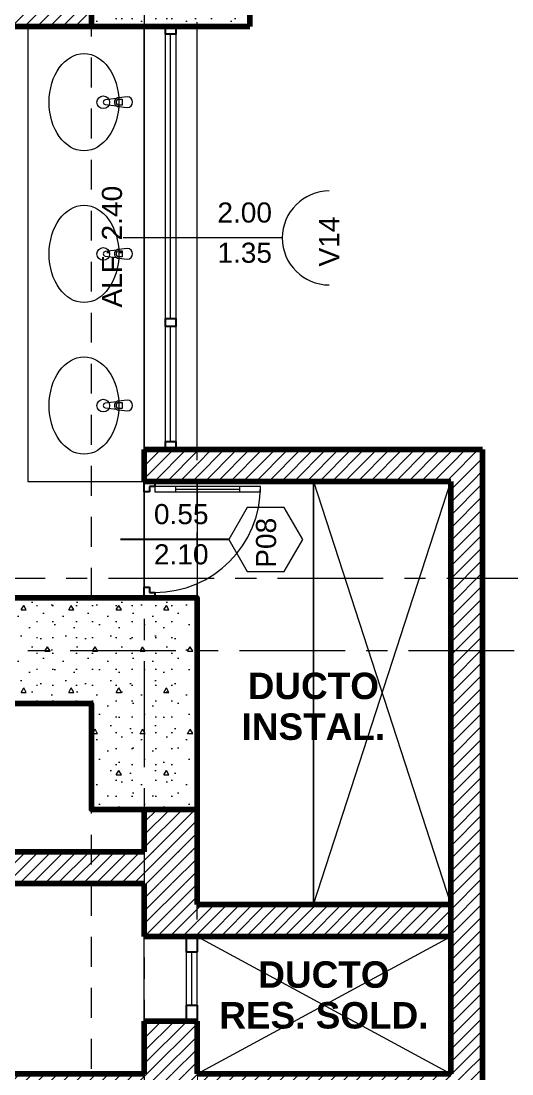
# Model space of a CAD drawing. Header units: inches. Extents: x -38 to 5698, y -33 to 92.
# Drawn here: x 328.237 to 330.56, y 15.15 to 20.125 of the extents above; entities that cross this region are included whole.
import ezdxf

# ---------------------------------------------------------------- set-up
doc = ezdxf.new("R2010")
doc.units = ezdxf.units.IN
doc.header["$MEASUREMENT"] = 0
doc.set_wipeout_variables(frame=1)
for name, pattern in [('ACAD_ISO04W100', [30, 24, -3, 0, -3]), ('Hidden Line', [0.195611, 0.141111, -0.0545]), ('Punto & Raya', [0.65, 0.5, -0.075, 0, -0.075]), ('Wipeout_Contour', [1, 0, -1])]:
    doc.linetypes.add(name, pattern=pattern)
for name, color, linetype in [('02 _ ARQ _ ALB _ Ejes Generales', 7, 'Continuous'), ('02 _ ARQ _ ZON _ Espacio.3D', 7, 'Continuous'), ('08 _ STR _ EXT _ 06 Columnas', 7, 'Continuous'), ('08 _ STR _ EXT _ 06 Elementos de Fachada', 7, 'Continuous'), ('08 _ STR _ EXT _ 07 Losa Aligerada', 7, 'Continuous'), ('08 _ STR _ EXT _ 09 Vigas', 7, 'Continuous'), ('Dibujo 2D - General', 7, 'Continuous'), ('Estructura - 04 MURO', 7, 'Continuous'), ('Interior - Sanitarios', 7, 'Continuous'), ('Marcador - Secciones', 251, 'Continuous'), ('Notas - Textos', 7, 'Continuous')]:
    doc.layers.add(name, color=color, linetype=linetype)
doc.styles.add('Estilo_Generado_4', font='swisse.ttf')
doc.styles.add('Estilo_Generado_8', font='arialbd.ttf')
pattern_1 = [(0, (277.50004, 6e-09), (0, 0.3897114), [0.024375, -0.200625]), (0, (277.61254, 0.19486), (0, 0.3897114), [0.024375, -0.200625]), (60, (277.50004, 6e-09), (-0.3375, 0.1948557), [0.024375, -0.200625]), (60, (277.72504, 6e-09), (-0.3375, 0.1948557), [0.024375, -0.200625]), (120, (277.5244, 6e-09), (0.3375, 0.1948557), [0.024375, -0.200625]), (120, (277.7494, 6e-09), (0.3375, 0.1948557), [0.024375, -0.200625]), (0, (277.50004, 0.0375), (0, 0.075), [0, -0.075, 0, -0.1125]), (45, (277.53754, 0.0375), (-0.05303301, 0.05303301), [0, -0.05625, 0, -0.09375])]
pattern_2 = [(45, (277.50004, 6e-09), (-0.030052038, 0.030052038), [])]

msp = doc.modelspace()

# ---------------------------------------------------------------- hatches: boundary and pattern name
at = {"layer": '08 _ STR _ EXT _ 06 Elementos de Fachada', "linetype": 'Continuous', "lineweight": 9}
h = msp.add_hatch(dxfattribs=at)
h.set_pattern_fill('HORMIGÓN_EN_MASA_0002', color=250, style=0, pattern_type=2)
h.set_pattern_definition(pattern_1)
h.paths.add_polyline_path([(329.07, 20.1), (329.32, 20.1), (329.32, 20.35), (329.07, 20.35)])
at = {"layer": 'Estructura - 04 MURO', "linetype": 'Continuous', "lineweight": 5}
h = msp.add_hatch(dxfattribs=at)
h.set_pattern_fill('LADRILLO_COMÚN_0002', color=252, style=0, pattern_type=2)
h.set_pattern_definition(pattern_2)
h.paths.add_polyline_path([(330.27, 14.9999), (330.42, 14.9999), (330.27, 15.1499)])
h = msp.add_hatch(dxfattribs=at)
h.set_pattern_fill('LADRILLO_COMÚN_0002', color=252, style=0, pattern_type=2)
h.set_pattern_definition(pattern_2)
h.paths.add_polyline_path([(330.27, 15.1499), (330.42, 14.9999), (330.42, 15.1499)])

# ---------------------------------------------------------------- linework, layer by layer
at = {"layer": '02 _ ARQ _ ZON _ Espacio.3D', "color": 9, "linetype": 'Continuous', "lineweight": 5, "flags": 128}
for points in [[(325.47, 20.1), (325.47, 17.2499), (326.795, 17.2499), (326.795, 17.0999), (325.82, 17.0999), (325.82, 16.1999), (328.82, 16.1999), (328.82, 16.4), (328.57, 16.4), (328.57, 16.9), (328.07, 16.9), (328.07, 17.4), (328.82, 17.4), (328.82, 20.1)], [(325.97, 15.1499), (328.8199, 15.1499), (328.82, 16.0499), (325.82, 16.0499), (325.82, 15.3499), (325.97, 15.3499)]]:
    msp.add_lwpolyline(points, close=True, dxfattribs=at)
at = {"layer": '08 _ STR _ EXT _ 06 Columnas', "color": 7, "linetype": 'Continuous', "lineweight": 80, "flags": 128}
msp.add_lwpolyline([(329.07, 20.1), (329.07, 20.1)], dxfattribs=at)
at = {"layer": '08 _ STR _ EXT _ 06 Elementos de Fachada', "color": 7, "linetype": 'Continuous', "lineweight": 80, "flags": 128}
for points in [[(329.32, 20.1), (329.32, 20.35)], [(329.07, 20.1), (329.32, 20.1)]]:
    msp.add_lwpolyline(points, dxfattribs=at)
at = {"layer": '08 _ STR _ EXT _ 07 Losa Aligerada', "color": 254, "linetype": 'Continuous', "lineweight": 18, "flags": 128}
for points in [[(330.42, 18.1001), (329.07, 18.1001), (329.07, 15.7999), (330.27, 15.7999), (330.27, 15.1499), (329.07, 15.1499), (329.07, 14.9999), (330.42, 14.9999)], [(329.62, 17.9499), (330.27, 17.9499), (330.27, 15.9499), (329.62, 15.9499)]]:
    msp.add_lwpolyline(points, close=True, dxfattribs=at)
at = {"layer": '08 _ STR _ EXT _ 09 Vigas', "color": 251, "linetype": 'Hidden Line', "lineweight": 13}
for p, q in [((322.07, 17.4), (328.57, 17.4)), ((322.07, 16.9), (328.57, 16.9))]:
    msp.add_line(p, q, dxfattribs=at)
at = {"layer": 'Estructura - 04 MURO', "color": 7, "linetype": 'Continuous', "lineweight": 80}
for p, q in [((329.07, 20.1), (328.82, 20.1)), ((328.82, 17.4), (328.97, 17.4))]:
    msp.add_line(p, q, dxfattribs=at)
at = {"layer": 'Estructura - 04 MURO', "color": 165, "linetype": 'Continuous', "lineweight": 25}
for p, q in [((328.92, 20.0625), (328.92, 20.1)), ((328.97, 20.1), (328.97, 20.0625)), ((328.97, 20.0625), (328.92, 20.0625)), ((328.92, 18.6813), (328.92, 18.7188)), ((328.92, 18.7188), (328.97, 18.7188)), ((328.97, 18.7188), (328.97, 18.6813)), ((328.97, 18.6813), (328.92, 18.6813)), ((328.92, 18.1376), (328.97, 18.1376)), ((328.87, 17.9251), (328.845, 17.9251)), ((328.845, 17.9251), (328.845, 17.9001)), ((328.845, 17.9001), (328.82, 17.9001)), ((328.82, 17.45), (328.845, 17.45)), ((328.82, 17.4), (328.82, 17.45)), ((328.845, 17.45), (328.845, 17.425)), ((328.845, 17.425), (328.87, 17.425)), ((328.87, 17.425), (328.87, 17.4)), ((328.87, 17.4), (328.82, 17.4)), ((329.07, 15.7249), (329.02, 15.7249)), ((329.0199, 15.4749), (329.0699, 15.4749))]:
    msp.add_line(p, q, dxfattribs=at)
at = {"layer": 'Estructura - 04 MURO', "color": 165, "linetype": 'Continuous', "lineweight": 15}
for p, q in [((328.92, 18.7188), (328.92, 20.0625)), ((328.945, 18.7188), (328.945, 20.0625)), ((328.97, 20.0625), (328.97, 18.7188)), ((329.4731, 19.1), (328.72, 19.1)), ((328.92, 18.1376), (328.92, 18.6813)), ((328.945, 18.1376), (328.945, 18.6813)), ((328.97, 18.6813), (328.97, 18.1376)), ((329.3701, 17.9251), (328.87, 17.9251)), ((328.87, 17.9251), (328.87, 17.9001)), ((328.97, 17.9001), (328.97, 17.9251)), ((329.2701, 17.9251), (329.2701, 17.9001)), ((329.3701, 17.9001), (329.3701, 17.9251)), ((328.87, 17.9001), (329.3701, 17.9001)), ((329.0199, 15.4749), (329.02, 15.7249)), ((329.0449, 15.4749), (329.045, 15.7249))]:
    msp.add_line(p, q, dxfattribs=at)
at = {"layer": 'Estructura - 04 MURO', "color": 152, "linetype": 'Continuous', "lineweight": 25}
msp.add_line((329.22, 17.675), (328.7075, 17.675), dxfattribs=at)
at = {"layer": 'Estructura - 04 MURO', "color": 251, "linetype": 'Continuous', "lineweight": 13, "flags": 128}
msp.add_lwpolyline([(329.695, 19.322, 1), (329.695, 18.8781)], format="xyb", dxfattribs=at)
at = {"layer": 'Estructura - 04 MURO', "color": 165, "linetype": 'Continuous', "lineweight": 15, "flags": 128}
msp.add_lwpolyline([(328.97, 17.9126), (329.2701, 17.9126)], dxfattribs=at)
at = {"layer": 'Estructura - 04 MURO', "color": 251, "linetype": 'Continuous', "lineweight": 13, "flags": 128}
msp.add_lwpolyline([(329.57, 17.675), (329.4825, 17.8266), (329.3075, 17.8266), (329.22, 17.675), (329.3075, 17.5235), (329.4825, 17.5235)], close=True, dxfattribs=at)
at = {"layer": 'Estructura - 04 MURO', "color": 175, "linetype": 'Continuous', "lineweight": 15}
msp.add_arc((328.87, 17.9251), 0.5001, 270, 0, dxfattribs=at)
at = {"layer": 'Interior - Sanitarios', "color": 205, "linetype": 'Continuous', "lineweight": 13}
for p, q in [((328.27, 20.0999), (328.27, 17.9499)), ((328.27, 20.0999), (328.82, 20.0999)), ((328.82, 20.0999), (328.82, 17.9499)), ((328.7002, 19.7552), (328.7151, 19.7552)), ((328.7151, 19.7552), (328.7151, 19.728)), ((328.7151, 19.728), (328.7002, 19.728)), ((328.7002, 19.0385), (328.7151, 19.0385)), ((328.7151, 19.0113), (328.7002, 19.0113)), ((328.7151, 19.0385), (328.7151, 19.0113)), ((328.7002, 18.3219), (328.7151, 18.3219)), ((328.7151, 18.3219), (328.7151, 18.2947)), ((328.7151, 18.2947), (328.7002, 18.2947)), ((328.27, 17.9499), (328.82, 17.9499))]:
    msp.add_line(p, q, dxfattribs=at)
at = {"layer": 'Interior - Sanitarios', "color": 205, "linetype": 'Continuous', "lineweight": 13, "flags": 128}
for points in [[(328.74, 19.7666), (328.6981, 19.7626, 0.12102), (328.6886, 19.7593), (328.6356, 19.7527, 0.882566), (328.6356, 19.7305), (328.6886, 19.7239, 0.12102), (328.6981, 19.7206), (328.74, 19.7166, 1)], [(328.74, 19.0499), (328.6981, 19.0459, 0.12102), (328.6886, 19.0427), (328.6356, 19.036, 0.882566), (328.6356, 19.0138), (328.6886, 19.0072, 0.12102), (328.6981, 19.0039), (328.74, 18.9999, 1)], [(328.74, 18.3333), (328.6981, 18.3293, 0.12102), (328.6886, 18.326), (328.6356, 18.3194, 0.882566), (328.6356, 18.2972), (328.6886, 18.2905, 0.12102), (328.6981, 18.2873), (328.74, 18.2833, 1)]]:
    msp.add_lwpolyline(points, format="xyb", close=True, dxfattribs=at)
at = {"layer": 'Interior - Sanitarios', "color": 205, "linetype": 'Continuous', "lineweight": 13}
for centre in [(328.6261, 19.7416), (328.6261, 19.0249), (328.6261, 18.3083)]:
    msp.add_circle(centre, 0.03, dxfattribs=at)
at = {"layer": 'Interior - Sanitarios', "color": 175, "linetype": 'Continuous', "lineweight": 13}
for centre, radius, start, end in [((328.7, 19.7416), 0.0211, 122.771, 237.229), ((328.7002, 19.7416), 0.0136, 90, 270), ((328.7, 19.0249), 0.0211, 122.771, 237.229), ((328.7002, 19.0249), 0.0136, 90, 270), ((328.7, 18.3083), 0.0211, 122.771, 237.229), ((328.7002, 18.3083), 0.0136, 90, 270)]:
    msp.add_arc(centre, radius, start, end, dxfattribs=at)
at = {"layer": 'Interior - Sanitarios', "color": 205, "linetype": 'Continuous', "lineweight": 13}
for centre in [(328.535, 19.7416), (328.535, 19.0249), (328.535, 18.3083)]:
    msp.add_ellipse(centre, major_axis=(0, 0.23), ratio=0.717391, dxfattribs=at)

# ---------------------------------------------------------------- texts
at = {"layer": 'Estructura - 04 MURO', "color": 251, "lineweight": 25, "char_height": 0.095, "attachment_point": 7, "style": 'Estilo_Generado_4'}
for s, insert, rotation in [('\\A1;{\\pql;\\pt0;\\fSwis721 Ex BT|b0|i0|c0|p34;ALF: 2.40\\fSwis721 Ex BT|b0|i0|c0|p34;\\A1{\\H.66x;\\S^  ;}\\fSwis721 Ex BT|b0|i0|c0|p34;\\fSwis721 Ex BT|b0|i0|c0|p34;}', (328.7425, 18.7713), 89.9996), ('\\A1;{\\pql;\\pt0;\\fSwis721 Ex BT|b0|i0|c0|p34;2.00\\fSwis721 Ex BT|b0|i0|c0|p34;\\A1{\\H.66x;\\S^  ;}\\fSwis721 Ex BT|b0|i0|c0|p34;\\fSwis721 Ex BT|b0|i0|c0|p34;}', (329.166, 19.1451), 359.9996), ('\\A1;{\\pql;\\pt0;\\fSwis721 Ex BT|b0|i0|c0|p34;V14\\fSwis721 Ex BT|b0|i0|c0|p34;\\fSwis721 Ex BT|b0|i0|c0|p34;\\fSwis721 Ex BT|b0|i0|c0|p34;}', (329.7425, 18.965), 89.9996), ('\\A1;{\\pql;\\pt0;\\fSwis721 Ex BT|b0|i0|c0|p34;1.35\\fSwis721 Ex BT|b0|i0|c0|p34;\\A1{\\H.66x;\\S^  ;}\\fSwis721 Ex BT|b0|i0|c0|p34;\\fSwis721 Ex BT|b0|i0|c0|p34;}', (329.166, 18.9551), 359.9996), ('\\A1;{\\pql;\\pt0;\\fSwis721 Ex BT|b0|i0|c0|p34;P08\\fSwis721 Ex BT|b0|i0|c0|p34;\\fSwis721 Ex BT|b0|i0|c0|p34;\\fSwis721 Ex BT|b0|i0|c0|p34;}', (329.445, 17.5417), 90)]:
    msp.add_mtext(s, dxfattribs=dict(at, insert=insert, rotation=rotation))
for s, insert in [('\\A1;{\\pql;\\pt0;\\fSwis721 Ex BT|b0|i0|c0|p34;0.55\\fSwis721 Ex BT|b0|i0|c0|p34;\\A1{\\H.66x;\\S^  ;}\\fSwis721 Ex BT|b0|i0|c0|p34;\\fSwis721 Ex BT|b0|i0|c0|p34;}', (328.866, 17.7201)), ('\\A1;{\\pql;\\pt0;\\fSwis721 Ex BT|b0|i0|c0|p34;2.10\\fSwis721 Ex BT|b0|i0|c0|p34;\\A1{\\H.66x;\\S^  ;}\\fSwis721 Ex BT|b0|i0|c0|p34;\\fSwis721 Ex BT|b0|i0|c0|p34;}', (328.866, 17.5301))]:
    msp.add_mtext(s, dxfattribs=dict(at, insert=insert))
at = {"layer": 'Notas - Textos', "color": 251, "linetype": 'Continuous', "lineweight": 25, "char_height": 0.125, "attachment_point": 2, "line_spacing_factor": 0.924085, "style": 'Estilo_Generado_8'}
for s, insert in [('\\A1;{\\pqc;\\fArial|b1|i0|c0|p34;DUCTO \\P\\pqc;\\fArial|b1|i0|c0|p34;INSTAL.}', (329.62, 17.046)), ('\\A1;{\\pqc;\\fArial|b1|i0|c0|p34;DUCTO \\P\\pqc;\\fArial|b1|i0|c0|p34;RES\\fArial|b1|i0|c0|p34;.\\fArial|b1|i0|c0|p34; SOLD.}', (329.67, 15.6821))]:
    msp.add_mtext(s, dxfattribs=dict(at, insert=insert))

# ---------------------------------------------------------------- next in the draw order: wipeouts: each hides what was drawn before it
at = {"color": 254, "linetype": 'Wipeout_Contour', "lineweight": 0, "ltscale": 9842.841626}
msp.add_wipeout([(323.3304, 20.1), (328.57, 20.1), (328.57, 20.35), (323.3304, 20.35)], dxfattribs=at).dxf.layer = 'Estructura - 04 MURO'
at = {"color": 254, "linetype": 'Wipeout_Contour', "lineweight": 0, "ltscale": 9854.752171}
msp.add_wipeout([(328.82, 18.1001), (328.82, 17.9501), (329.07, 17.9501), (329.07, 18.1001)], dxfattribs=at).dxf.layer = 'Estructura - 04 MURO'
at = {"color": 254, "linetype": 'Wipeout_Contour', "lineweight": 0, "ltscale": 7395.693239}
msp.add_wipeout([(330.27, 17.9501), (330.42, 18.1001), (330.27, 18.1001)], dxfattribs=at).dxf.layer = 'Estructura - 04 MURO'
at = {"color": 254, "linetype": 'Wipeout_Contour', "lineweight": 0, "ltscale": 9854.699384}
msp.add_wipeout([(328.82, 16.1999), (328.82, 16.0499), (329.07, 16.0499), (329.07, 16.1999)], dxfattribs=at).dxf.layer = 'Estructura - 04 MURO'
at = {"color": 254, "linetype": 'Wipeout_Contour', "lineweight": 0, "ltscale": 9854.672418}
msp.add_wipeout([(329.0699, 15.1499), (328.8199, 15.1499), (328.8199, 14.9999), (329.0699, 14.9999)], dxfattribs=at).dxf.layer = 'Estructura - 04 MURO'

# ---------------------------------------------------------------- next in the draw order: hatches: boundary and pattern name
at = {"layer": '08 _ STR _ EXT _ 06 Columnas', "linetype": 'Continuous', "lineweight": 9}
h = msp.add_hatch(dxfattribs=at)
h.set_pattern_fill('HORMIGÓN_EN_MASA_0002', style=0, pattern_type=2)
h.set_pattern_definition(pattern_1)
h.paths.add_polyline_path([(328.57, 20.7), (328.57, 20.1), (329.07, 20.1), (329.07, 20.35), (329.07, 20.35), (329.07, 20.7)])
at = {"layer": 'Estructura - 04 MURO', "linetype": 'Continuous', "lineweight": 5}
h = msp.add_hatch(dxfattribs=at)
h.set_pattern_fill('LADRILLO_COMÚN_0002', color=252, style=0, pattern_type=2)
h.set_pattern_definition(pattern_2)
h.paths.add_polyline_path([(323.3304, 20.1), (328.57, 20.1), (328.57, 20.35), (323.3304, 20.35)])
h = msp.add_hatch(dxfattribs=at)
h.set_pattern_fill('LADRILLO_COMÚN_0002', color=252, style=0, pattern_type=2)
h.set_pattern_definition(pattern_2)
h.paths.add_polyline_path([(328.82, 18.1001), (328.82, 17.9501), (329.07, 17.9501), (329.07, 18.1001)])
h = msp.add_hatch(dxfattribs=at)
h.set_pattern_fill('LADRILLO_COMÚN_0002', color=252, style=0, pattern_type=2)
h.set_pattern_definition(pattern_2)
h.paths.add_polyline_path([(330.27, 17.9501), (330.42, 18.1001), (330.27, 18.1001)])
h = msp.add_hatch(dxfattribs=at)
h.set_pattern_fill('LADRILLO_COMÚN_0002', color=252, style=0, pattern_type=2)
h.set_pattern_definition(pattern_2)
h.paths.add_polyline_path([(328.82, 16.1999), (328.82, 16.0499), (329.07, 16.0499), (329.07, 16.1999)])
h = msp.add_hatch(dxfattribs=at)
h.set_pattern_fill('LADRILLO_COMÚN_0002', color=252, style=0, pattern_type=2)
h.set_pattern_definition(pattern_2)
h.paths.add_polyline_path([(329.0699, 15.1499), (328.8199, 15.1499), (328.8199, 14.9999), (329.0699, 14.9999)])

# ---------------------------------------------------------------- next in the draw order: linework, layer by layer
at = {"layer": '08 _ STR _ EXT _ 06 Columnas', "color": 7, "linetype": 'Continuous', "lineweight": 80, "flags": 128}
msp.add_lwpolyline([(329.07, 20.35), (329.07, 20.7), (328.57, 20.7), (328.57, 20.1), (329.07, 20.1)], dxfattribs=at)
at = {"layer": '08 _ STR _ EXT _ 09 Vigas', "color": 251, "linetype": 'Hidden Line', "lineweight": 13}
msp.add_line((328.57, 17.4), (328.57, 29.7), dxfattribs=at)
at = {"layer": 'Estructura - 04 MURO', "color": 165, "linetype": 'Continuous', "lineweight": 15}
for p, q in [((328.82, 18.1001), (328.82, 20.1)), ((329.07, 18.1001), (329.07, 20.1))]:
    msp.add_line(p, q, dxfattribs=at)
at = {"layer": 'Estructura - 04 MURO', "color": 165, "linetype": 'Continuous', "lineweight": 25}
for p, q in [((328.92, 18.1001), (328.92, 18.1376)), ((328.97, 18.1376), (328.97, 18.1001)), ((328.82, 17.9501), (328.87, 17.9501)), ((328.82, 17.9001), (328.82, 17.9501)), ((328.87, 17.9501), (328.87, 17.9251))]:
    msp.add_line(p, q, dxfattribs=at)
at = {"layer": 'Estructura - 04 MURO', "color": 7, "linetype": 'Continuous', "lineweight": 80}
for p, q in [((329.07, 18.1001), (328.82, 18.1001)), ((328.82, 17.9501), (328.97, 17.9501))]:
    msp.add_line(p, q, dxfattribs=at)
at = {"layer": 'Estructura - 04 MURO', "color": 7, "linetype": 'Continuous', "lineweight": 80, "flags": 128}
for points in [[(325.47, 20.1), (328.57, 20.1)], [(328.82, 18.1001), (328.82, 17.9501)], [(328.82, 17.9501), (329.07, 17.9501)]]:
    msp.add_lwpolyline(points, dxfattribs=at)

# ---------------------------------------------------------------- next in the draw order: wipeouts: each hides what was drawn before it
at = {"color": 254, "linetype": 'Wipeout_Contour', "lineweight": 0, "ltscale": 9848.499606}
msp.add_wipeout([(325.97, 16.0499), (328.82, 16.0499), (328.82, 16.1999), (325.97, 16.1999)], dxfattribs=at).dxf.layer = 'Estructura - 04 MURO'
at = {"color": 254, "linetype": 'Wipeout_Contour', "lineweight": 0, "ltscale": 9854.677401}
msp.add_wipeout([(328.8199, 15.1499), (329.0699, 15.1499), (329.0699, 15.3999), (328.8199, 15.3999)], dxfattribs=at).dxf.layer = 'Estructura - 04 MURO'

# ---------------------------------------------------------------- next in the draw order: hatches: boundary and pattern name
at = {"layer": 'Estructura - 04 MURO', "linetype": 'Continuous', "lineweight": 5}
h = msp.add_hatch(dxfattribs=at)
h.set_pattern_fill('LADRILLO_COMÚN_0002', color=252, style=0, pattern_type=2)
h.set_pattern_definition(pattern_2)
h.paths.add_polyline_path([(325.97, 16.0499), (328.82, 16.0499), (328.82, 16.1999), (325.97, 16.1999)])
h = msp.add_hatch(dxfattribs=at)
h.set_pattern_fill('LADRILLO_COMÚN_0002', color=252, style=0, pattern_type=2)
h.set_pattern_definition(pattern_2)
h.paths.add_polyline_path([(328.8199, 15.1499), (329.0699, 15.1499), (329.0699, 15.3999), (328.8199, 15.3999)])

# ---------------------------------------------------------------- next in the draw order: linework, layer by layer
at = {"layer": 'Estructura - 04 MURO', "color": 165, "linetype": 'Continuous', "lineweight": 25}
for p, q in [((329.0199, 15.3999), (329.0199, 15.4749)), ((329.0699, 15.4749), (329.0699, 15.3999))]:
    msp.add_line(p, q, dxfattribs=at)
at = {"layer": 'Estructura - 04 MURO', "color": 7, "linetype": 'Continuous', "lineweight": 80}
msp.add_line((329.0699, 15.3999), (328.8199, 15.3999), dxfattribs=at)
at = {"layer": 'Estructura - 04 MURO', "color": 7, "linetype": 'Continuous', "lineweight": 80, "flags": 128}
for points in [[(328.82, 16.1999), (325.97, 16.1999)], [(325.97, 16.0499), (328.82, 16.0499)], [(328.8199, 15.3999), (328.8199, 15.1499)], [(329.0699, 15.1499), (329.0699, 15.3999)]]:
    msp.add_lwpolyline(points, dxfattribs=at)

# ---------------------------------------------------------------- next in the draw order: wipeouts: each hides what was drawn before it
at = {"color": 254, "linetype": 'Wipeout_Contour', "lineweight": 0, "ltscale": 9854.704066}
msp.add_wipeout([(328.82, 16.4), (328.82, 16.1999), (329.07, 16.1999), (329.07, 16.4)], dxfattribs=at).dxf.layer = 'Estructura - 04 MURO'
at = {"color": 254, "linetype": 'Wipeout_Contour', "lineweight": 0, "ltscale": 9854.694113}
msp.add_wipeout([(328.82, 15.7999), (329.07, 15.7999), (329.07, 16.0499), (328.82, 16.0499)], dxfattribs=at).dxf.layer = 'Estructura - 04 MURO'
at = {"color": 254, "linetype": 'Wipeout_Contour', "lineweight": 0, "ltscale": 9848.172787}
msp.add_wipeout([(325.82, 15.1499), (325.82, 14.9999), (328.8199, 14.9999), (328.8199, 15.1499)], dxfattribs=at).dxf.layer = 'Estructura - 04 MURO'

# ---------------------------------------------------------------- next in the draw order: hatches: boundary and pattern name
at = {"layer": '08 _ STR _ EXT _ 06 Columnas', "linetype": 'Continuous', "lineweight": 9}
h = msp.add_hatch(dxfattribs=at)
h.set_pattern_fill('HORMIGÓN_EN_MASA_0002', style=0, pattern_type=2)
h.set_pattern_definition(pattern_1)
h.paths.add_polyline_path([(328.07, 17.4), (328.07, 16.9), (328.57, 16.9), (328.57, 16.4), (329.07, 16.4), (329.07, 17.4)])
at = {"layer": 'Estructura - 04 MURO', "linetype": 'Continuous', "lineweight": 5}
h = msp.add_hatch(dxfattribs=at)
h.set_pattern_fill('LADRILLO_COMÚN_0002', color=252, style=0, pattern_type=2)
h.set_pattern_definition(pattern_2)
h.paths.add_polyline_path([(328.82, 16.4), (328.82, 16.1999), (329.07, 16.1999), (329.07, 16.4)])
h = msp.add_hatch(dxfattribs=at)
h.set_pattern_fill('LADRILLO_COMÚN_0002', color=252, style=0, pattern_type=2)
h.set_pattern_definition(pattern_2)
h.paths.add_polyline_path([(328.82, 15.7999), (329.07, 15.7999), (329.07, 16.0499), (328.82, 16.0499)])
h = msp.add_hatch(dxfattribs=at)
h.set_pattern_fill('LADRILLO_COMÚN_0002', color=252, style=0, pattern_type=2)
h.set_pattern_definition(pattern_2)
h.paths.add_polyline_path([(325.82, 15.1499), (325.82, 14.9999), (328.8199, 14.9999), (328.8199, 15.1499)])

# ---------------------------------------------------------------- next in the draw order: linework, layer by layer
at = {"layer": '02 _ ARQ _ ALB _ Ejes Generales', "color": 251, "linetype": 'Punto & Raya', "lineweight": 13}
msp.add_line((328.82, 45.9), (328.82, 2.05), dxfattribs=at)
at = {"layer": '08 _ STR _ EXT _ 06 Columnas', "color": 7, "linetype": 'Continuous', "lineweight": 80, "flags": 128}
msp.add_lwpolyline([(328.07, 17.4), (329.07, 17.4), (329.07, 16.4), (328.57, 16.4), (328.57, 16.9), (328.07, 16.9)], close=True, dxfattribs=at)
at = {"layer": '08 _ STR _ EXT _ 09 Vigas', "color": 251, "linetype": 'Hidden Line', "lineweight": 13}
msp.add_line((328.57, 7.7), (328.57, 16.9), dxfattribs=at)
at = {"layer": 'Estructura - 04 MURO', "color": 165, "linetype": 'Continuous', "lineweight": 15}
for p, q in [((328.8199, 15.3999), (328.82, 15.7999)), ((329.0699, 15.3999), (329.07, 15.7999))]:
    msp.add_line(p, q, dxfattribs=at)
at = {"layer": 'Estructura - 04 MURO', "color": 7, "linetype": 'Continuous', "lineweight": 80}
msp.add_line((329.07, 15.7999), (328.82, 15.7999), dxfattribs=at)
at = {"layer": 'Estructura - 04 MURO', "color": 165, "linetype": 'Continuous', "lineweight": 25}
for p, q in [((329.02, 15.7249), (329.02, 15.7999)), ((329.07, 15.7999), (329.07, 15.7249))]:
    msp.add_line(p, q, dxfattribs=at)
at = {"layer": 'Estructura - 04 MURO', "color": 7, "linetype": 'Continuous', "lineweight": 80, "flags": 128}
for points in [[(328.82, 16.4), (328.82, 16.1999)], [(329.07, 15.9499), (329.07, 16.4)], [(328.82, 16.0499), (328.82, 15.7999)], [(328.8199, 15.1499), (325.97, 15.1499)]]:
    msp.add_lwpolyline(points, dxfattribs=at)

# ---------------------------------------------------------------- next in the draw order: wipeouts: each hides what was drawn before it
at = {"color": 254, "linetype": 'Wipeout_Contour', "lineweight": 0, "ltscale": 9857.592792}
msp.add_wipeout([(329.07, 15.7999), (330.27, 15.7999), (330.27, 15.9499), (329.07, 15.9499)], dxfattribs=at).dxf.layer = 'Estructura - 04 MURO'

# ---------------------------------------------------------------- next in the draw order: hatches: boundary and pattern name
at = {"layer": 'Estructura - 04 MURO', "linetype": 'Continuous', "lineweight": 5}
h = msp.add_hatch(dxfattribs=at)
h.set_pattern_fill('LADRILLO_COMÚN_0002', color=252, style=0, pattern_type=2)
h.set_pattern_definition(pattern_2)
h.paths.add_polyline_path([(329.07, 15.7999), (330.27, 15.7999), (330.27, 15.9499), (329.07, 15.9499)])

# ---------------------------------------------------------------- next in the draw order: linework, layer by layer
at = {"layer": 'Estructura - 04 MURO', "color": 7, "linetype": 'Continuous', "lineweight": 80, "flags": 128}
for points in [[(330.27, 15.9499), (329.07, 15.9499)], [(330.27, 15.7999), (330.27, 15.9499)], [(329.07, 15.7999), (330.27, 15.7999)]]:
    msp.add_lwpolyline(points, dxfattribs=at)

# ---------------------------------------------------------------- next in the draw order: wipeouts: each hides what was drawn before it
at = {"color": 254, "linetype": 'Wipeout_Contour', "lineweight": 0, "ltscale": 9860.31228}
msp.add_wipeout([(330.27, 17.9501), (330.27, 15.1499), (330.42, 15.1499), (330.42, 17.9501)], dxfattribs=at).dxf.layer = 'Estructura - 04 MURO'

# ---------------------------------------------------------------- next in the draw order: hatches: boundary and pattern name
at = {"layer": 'Estructura - 04 MURO', "linetype": 'Continuous', "lineweight": 5}
h = msp.add_hatch(dxfattribs=at)
h.set_pattern_fill('LADRILLO_COMÚN_0002', color=252, style=0, pattern_type=2)
h.set_pattern_definition(pattern_2)
h.paths.add_polyline_path([(330.27, 17.9501), (330.27, 15.1499), (330.42, 15.1499), (330.42, 17.9501)])
h = msp.add_hatch(dxfattribs=at)
h.set_pattern_fill('LADRILLO_COMÚN_0002', color=252, style=0, pattern_type=2)
h.set_pattern_definition(pattern_2)
h.paths.add_polyline_path([(330.27, 15.1499), (329.0699, 15.1499), (329.0699, 14.9999), (330.27, 14.9999)])

# ---------------------------------------------------------------- next in the draw order: linework, layer by layer
at = {"layer": '02 _ ARQ _ ALB _ Ejes Generales', "color": 251, "linetype": 'Punto & Raya', "lineweight": 13}
msp.add_line((326.07, 17.15), (333.07, 17.15), dxfattribs=at)
at = {"layer": 'Dibujo 2D - General', "color": 252, "linetype": 'ACAD_ISO04W100', "lineweight": 13}
for p, q in [((329.07, 15.1499), (330.27, 15.7999)), ((329.07, 15.7999), (330.27, 15.1499))]:
    msp.add_line(p, q, dxfattribs=at)
at = {"layer": 'Estructura - 04 MURO', "color": 7, "linetype": 'Continuous', "lineweight": 80, "flags": 128}
msp.add_lwpolyline([(330.27, 15.1499), (329.0699, 15.1499)], dxfattribs=at)
at = {"layer": 'Marcador - Secciones', "color": 251, "linetype": 'Punto & Raya', "lineweight": 13}
msp.add_line((323.8507, 17.4928), (334.2072, 17.4928), dxfattribs=at)

# ---------------------------------------------------------------- next in the draw order: wipeouts: each hides what was drawn before it
at = {"color": 254, "linetype": 'Wipeout_Contour', "lineweight": 0, "ltscale": 7394.834852}
msp.add_wipeout([(330.27, 17.9501), (330.42, 17.9501), (330.42, 18.1001)], dxfattribs=at).dxf.layer = 'Estructura - 04 MURO'

# ---------------------------------------------------------------- next in the draw order: hatches: boundary and pattern name
at = {"layer": 'Estructura - 04 MURO', "linetype": 'Continuous', "lineweight": 5}
h = msp.add_hatch(dxfattribs=at)
h.set_pattern_fill('LADRILLO_COMÚN_0002', color=252, style=0, pattern_type=2)
h.set_pattern_definition(pattern_2)
h.paths.add_polyline_path([(330.27, 17.9501), (330.42, 17.9501), (330.42, 18.1001)])

# ---------------------------------------------------------------- next in the draw order: linework, layer by layer
at = {"layer": 'Estructura - 04 MURO', "color": 7, "linetype": 'Continuous', "lineweight": 80, "flags": 128}
for points in [[(330.42, 14.9999), (330.42, 18.1001)], [(330.27, 17.9501), (330.27, 15.1499)]]:
    msp.add_lwpolyline(points, dxfattribs=at)

# ---------------------------------------------------------------- next in the draw order: wipeouts: each hides what was drawn before it
at = {"color": 254, "linetype": 'Wipeout_Contour', "lineweight": 0, "ltscale": 9857.652119}
msp.add_wipeout([(330.27, 18.1001), (329.07, 18.1001), (329.07, 17.9501), (330.27, 17.9501)], dxfattribs=at).dxf.layer = 'Estructura - 04 MURO'

# ---------------------------------------------------------------- next in the draw order: hatches: boundary and pattern name
at = {"layer": 'Estructura - 04 MURO', "linetype": 'Continuous', "lineweight": 5}
h = msp.add_hatch(dxfattribs=at)
h.set_pattern_fill('LADRILLO_COMÚN_0002', color=252, style=0, pattern_type=2)
h.set_pattern_definition(pattern_2)
h.paths.add_polyline_path([(330.27, 18.1001), (329.07, 18.1001), (329.07, 17.9501), (330.27, 17.9501)])

# ---------------------------------------------------------------- next in the draw order: linework, layer by layer
at = {"layer": '08 _ STR _ EXT _ 09 Vigas', "color": 251, "linetype": 'Hidden Line', "lineweight": 13}
msp.add_line((329.07, 7.2), (329.07, 39.9), dxfattribs=at)
at = {"layer": 'Dibujo 2D - General', "color": 252, "linetype": 'ACAD_ISO04W100', "lineweight": 13}
for p, q in [((329.62, 17.9501), (330.27, 15.9499)), ((329.62, 15.9499), (330.27, 17.9501)), ((329.62, 15.9499), (330.27, 17.9499)), ((329.62, 17.9499), (330.27, 15.9499))]:
    msp.add_line(p, q, dxfattribs=at)
at = {"layer": 'Dibujo 2D - General', "color": 7, "linetype": 'ACAD_ISO04W100', "lineweight": 13}
msp.add_lwpolyline([(329.62, 15.9499), (330.27, 15.9499), (330.27, 17.9501), (329.62, 17.9501)], close=True, dxfattribs=at)
at = {"layer": 'Estructura - 04 MURO', "color": 7, "linetype": 'Continuous', "lineweight": 80}
msp.add_line((330.42, 18.1001), (329.07, 18.1001), dxfattribs=at)
at = {"layer": 'Estructura - 04 MURO', "color": 7, "linetype": 'Continuous', "lineweight": 80, "flags": 128}
msp.add_lwpolyline([(329.07, 17.9501), (330.27, 17.9501)], dxfattribs=at)

doc.saveas('drawing.dxf')
